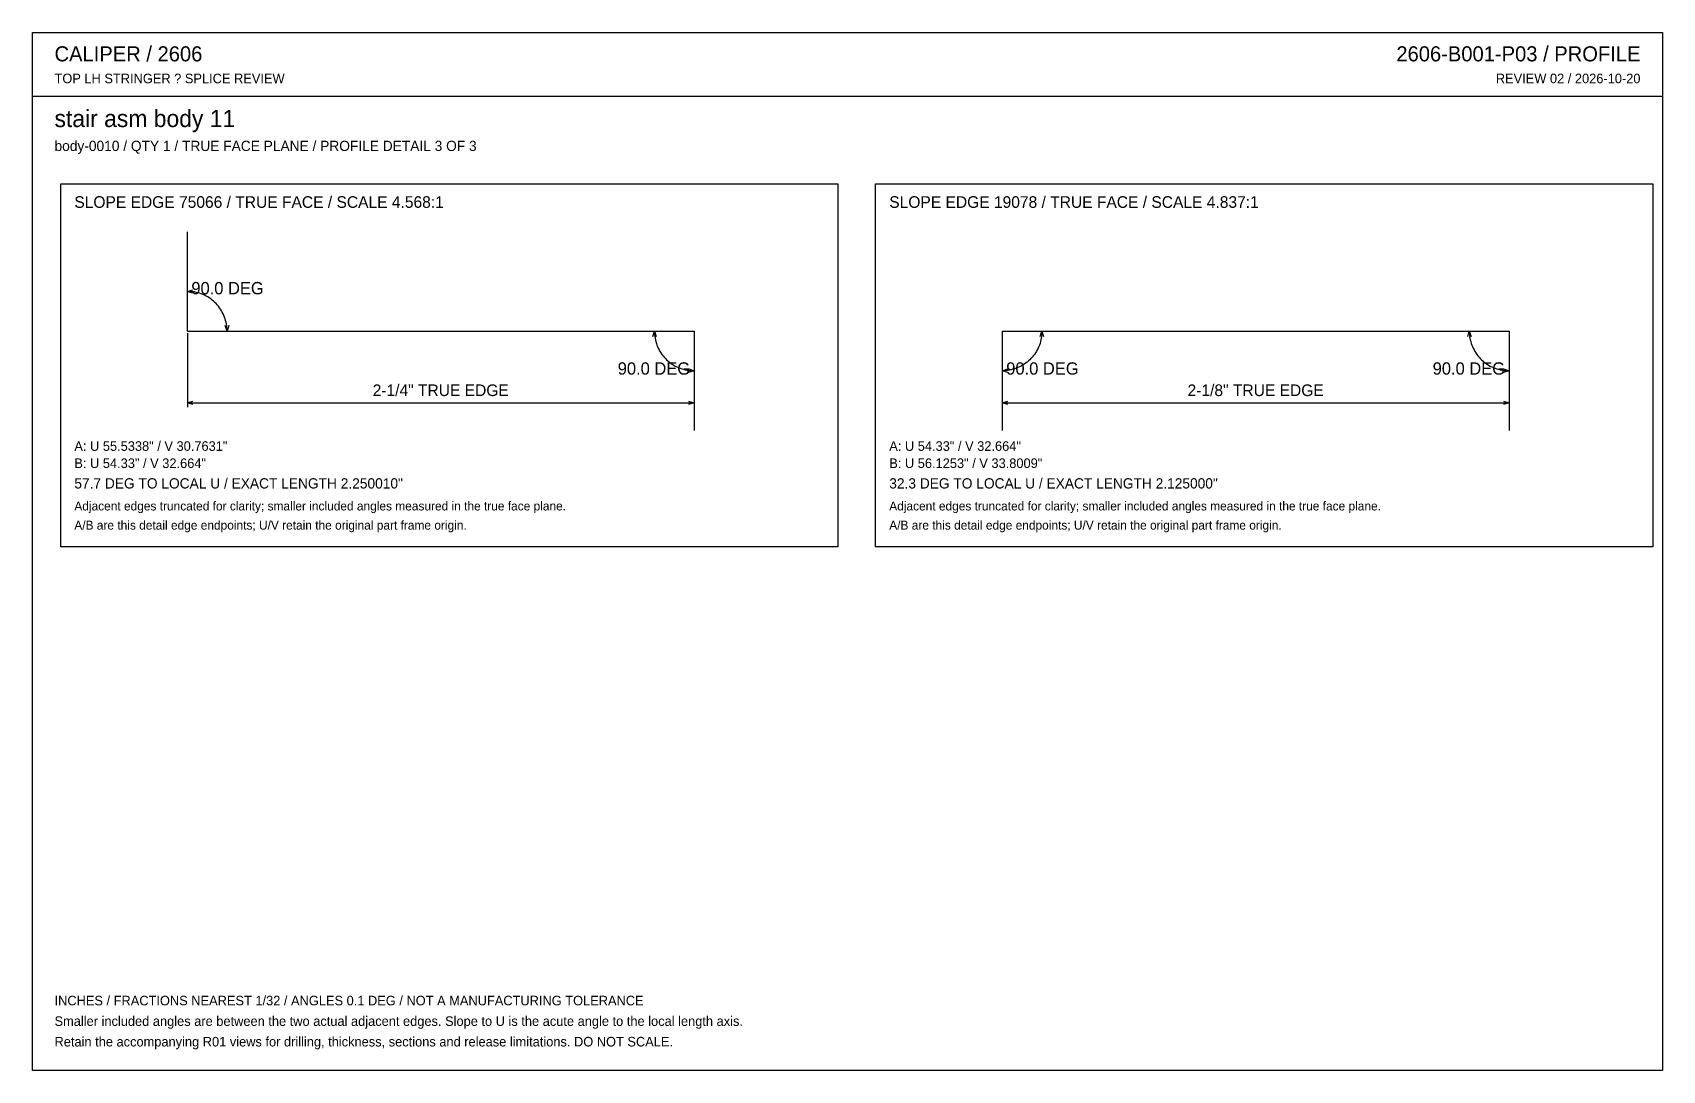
# Model space of a CAD drawing. Header units: inches. Extents: x 0.5 to 33.5, y 0.5 to 21.5.
import ezdxf
from ezdxf.enums import TextEntityAlignment as Align

# ---------------------------------------------------------------- set-up
doc = ezdxf.new("R2010")
doc.units = ezdxf.units.IN
doc.header["$MEASUREMENT"] = 0

msp = doc.modelspace()

# ---------------------------------------------------------------- linework, layer by layer
at = {"layer": 'ANNOTATION'}
for p, q in [((3.611, 16.278), (3.723, 16.31)), ((3.647, 16.277), (3.611, 16.278)), ((3.721, 16.241), (3.611, 16.278)), ((3.683, 16.275), (3.647, 16.277)), ((3.719, 16.27), (3.683, 16.275)), ((3.755, 16.265), (3.719, 16.27)), ((3.79, 16.258), (3.755, 16.265)), ((3.825, 16.249), (3.79, 16.258)), ((3.86, 16.238), (3.825, 16.249)), ((3.894, 16.226), (3.86, 16.238)), ((3.928, 16.213), (3.894, 16.226)), ((3.961, 16.198), (3.928, 16.213)), ((3.993, 16.182), (3.961, 16.198)), ((4.024, 16.164), (3.993, 16.182)), ((4.055, 16.145), (4.024, 16.164)), ((4.085, 16.124), (4.055, 16.145)), ((4.113, 16.102), (4.085, 16.124)), ((4.141, 16.079), (4.113, 16.102)), ((4.168, 16.054), (4.141, 16.079)), ((4.193, 16.029), (4.168, 16.054)), ((4.218, 16.002), (4.193, 16.029)), ((4.241, 15.974), (4.218, 16.002)), ((4.263, 15.946), (4.241, 15.974)), ((4.283, 15.916), (4.263, 15.946)), ((4.303, 15.885), (4.283, 15.916)), ((4.32, 15.854), (4.303, 15.885)), ((4.337, 15.822), (4.32, 15.854)), ((4.352, 15.789), (4.337, 15.822)), ((4.365, 15.755), (4.352, 15.789)), ((4.377, 15.721), (4.365, 15.755)), ((4.388, 15.687), (4.377, 15.721)), ((4.417, 15.472), (4.379, 15.583)), ((4.396, 15.651), (4.388, 15.687)), ((4.404, 15.616), (4.396, 15.651)), ((4.409, 15.58), (4.404, 15.616)), ((4.413, 15.544), (4.409, 15.58)), ((4.416, 15.508), (4.413, 15.544)), ((4.449, 15.584), (4.417, 15.472)), ((3.611, 15.431), (3.611, 13.931)), ((4.417, 15.472), (4.416, 15.508)), ((13.051, 15.36), (13.083, 15.472)), ((13.083, 15.472), (13.084, 15.436)), ((13.083, 15.472), (13.121, 15.362)), ((13.084, 15.436), (13.087, 15.4)), ((13.087, 15.4), (13.091, 15.364)), ((13.091, 15.364), (13.096, 15.328)), ((13.096, 15.328), (13.104, 15.293)), ((13.104, 15.293), (13.112, 15.258)), ((13.112, 15.258), (13.123, 15.223)), ((13.123, 15.223), (13.135, 15.189)), ((13.889, 15.431), (13.889, 13.931)), ((20.139, 15.431), (20.139, 13.931)), ((20.905, 15.223), (20.893, 15.189)), ((20.915, 15.258), (20.905, 15.223)), ((20.907, 15.362), (20.944, 15.472)), ((20.924, 15.293), (20.915, 15.258)), ((20.931, 15.328), (20.924, 15.293)), ((20.937, 15.364), (20.931, 15.328)), ((20.941, 15.4), (20.937, 15.364)), ((20.944, 15.436), (20.941, 15.4)), ((20.944, 15.472), (20.944, 15.436)), ((20.944, 15.472), (20.977, 15.36)), ((29.579, 15.36), (29.611, 15.472)), ((29.611, 15.472), (29.612, 15.436)), ((29.611, 15.472), (29.648, 15.362)), ((29.612, 15.436), (29.614, 15.4)), ((29.614, 15.4), (29.618, 15.364)), ((29.618, 15.364), (29.624, 15.328)), ((29.624, 15.328), (29.631, 15.293)), ((29.631, 15.293), (29.64, 15.258)), ((29.64, 15.258), (29.651, 15.223)), ((29.651, 15.223), (29.662, 15.189)), ((30.417, 15.431), (30.417, 13.931)), ((13.135, 15.189), (13.148, 15.156)), ((13.148, 15.156), (13.163, 15.123)), ((13.163, 15.123), (13.18, 15.09)), ((13.18, 15.09), (13.197, 15.059)), ((13.197, 15.059), (13.217, 15.028)), ((13.217, 15.028), (13.237, 14.999)), ((13.237, 14.999), (13.259, 14.97)), ((13.259, 14.97), (13.282, 14.942)), ((13.282, 14.942), (13.307, 14.916)), ((13.307, 14.916), (13.332, 14.89)), ((13.332, 14.89), (13.359, 14.866)), ((20.696, 14.89), (20.669, 14.866)), ((20.721, 14.916), (20.696, 14.89)), ((20.746, 14.942), (20.721, 14.916)), ((20.769, 14.97), (20.746, 14.942)), ((20.791, 14.999), (20.769, 14.97)), ((20.811, 15.028), (20.791, 14.999)), ((20.83, 15.059), (20.811, 15.028)), ((20.848, 15.09), (20.83, 15.059)), ((20.865, 15.123), (20.848, 15.09)), ((20.88, 15.156), (20.865, 15.123)), ((20.893, 15.189), (20.88, 15.156)), ((29.662, 15.189), (29.676, 15.156)), ((29.676, 15.156), (29.691, 15.123)), ((29.691, 15.123), (29.707, 15.09)), ((29.707, 15.09), (29.725, 15.059)), ((29.725, 15.059), (29.744, 15.028)), ((29.744, 15.028), (29.765, 14.999)), ((29.765, 14.999), (29.787, 14.97)), ((29.787, 14.97), (29.81, 14.942)), ((29.81, 14.942), (29.834, 14.916)), ((29.834, 14.916), (29.86, 14.89)), ((29.86, 14.89), (29.887, 14.866)), ((13.359, 14.866), (13.387, 14.842)), ((13.387, 14.842), (13.415, 14.821)), ((13.415, 14.821), (13.445, 14.8)), ((13.445, 14.8), (13.476, 14.781)), ((13.476, 14.781), (13.507, 14.763)), ((13.507, 14.763), (13.539, 14.746)), ((13.539, 14.746), (13.572, 14.731)), ((13.572, 14.731), (13.606, 14.718)), ((13.606, 14.718), (13.64, 14.706)), ((13.64, 14.706), (13.675, 14.696)), ((13.675, 14.696), (13.71, 14.687)), ((13.71, 14.687), (13.745, 14.68)), ((13.745, 14.68), (13.781, 14.674)), ((13.889, 14.667), (13.777, 14.634)), ((13.779, 14.704), (13.889, 14.667)), ((13.781, 14.674), (13.817, 14.67)), ((13.817, 14.67), (13.853, 14.667)), ((13.853, 14.667), (13.889, 14.667)), ((20.139, 14.667), (20.249, 14.704)), ((20.175, 14.667), (20.139, 14.667)), ((20.251, 14.634), (20.139, 14.667)), ((20.211, 14.67), (20.175, 14.667)), ((20.247, 14.674), (20.211, 14.67)), ((20.283, 14.68), (20.247, 14.674)), ((20.318, 14.687), (20.283, 14.68)), ((20.353, 14.696), (20.318, 14.687)), ((20.388, 14.706), (20.353, 14.696)), ((20.422, 14.718), (20.388, 14.706)), ((20.455, 14.731), (20.422, 14.718)), ((20.488, 14.746), (20.455, 14.731)), ((20.521, 14.763), (20.488, 14.746)), ((20.552, 14.781), (20.521, 14.763)), ((20.583, 14.8), (20.552, 14.781)), ((20.612, 14.821), (20.583, 14.8)), ((20.641, 14.842), (20.612, 14.821)), ((20.669, 14.866), (20.641, 14.842)), ((29.887, 14.866), (29.914, 14.842)), ((29.914, 14.842), (29.943, 14.821)), ((29.943, 14.821), (29.973, 14.8)), ((29.973, 14.8), (30.003, 14.781)), ((30.003, 14.781), (30.035, 14.763)), ((30.035, 14.763), (30.067, 14.746)), ((30.067, 14.746), (30.1, 14.731)), ((30.1, 14.731), (30.134, 14.718)), ((30.134, 14.718), (30.168, 14.706)), ((30.168, 14.706), (30.202, 14.696)), ((30.202, 14.696), (30.237, 14.687)), ((30.237, 14.687), (30.273, 14.68)), ((30.273, 14.68), (30.309, 14.674)), ((30.417, 14.667), (30.305, 14.634)), ((30.306, 14.704), (30.417, 14.667)), ((30.309, 14.674), (30.344, 14.67)), ((30.344, 14.67), (30.381, 14.667)), ((30.381, 14.667), (30.417, 14.667)), ((3.611, 14.014), (3.722, 14.049)), ((3.611, 14.014), (13.889, 14.014)), ((3.722, 13.979), (3.611, 14.014)), ((13.778, 14.049), (13.889, 14.014)), ((13.889, 14.014), (13.778, 13.979)), ((20.139, 14.014), (20.25, 14.049)), ((20.139, 14.014), (30.417, 14.014)), ((20.25, 13.979), (20.139, 14.014)), ((30.306, 14.049), (30.417, 14.014)), ((30.417, 14.014), (30.306, 13.979))]:
    msp.add_line(p, q, dxfattribs=at)
at = {"layer": 'OUTLINE'}
for p, q in [((0.472, 21.528), (33.528, 21.528)), ((0.472, 0.472), (0.472, 21.528)), ((33.528, 21.528), (33.528, 0.472)), ((0.472, 20.236), (33.528, 20.236)), ((1.042, 18.458), (16.806, 18.458)), ((1.042, 11.097), (1.042, 18.458)), ((16.806, 18.458), (16.806, 11.097)), ((17.569, 18.458), (33.333, 18.458)), ((17.569, 11.097), (17.569, 18.458)), ((33.333, 18.458), (33.333, 11.097)), ((3.611, 15.472), (3.611, 17.486)), ((3.611, 15.472), (13.889, 15.472)), ((13.889, 15.472), (13.889, 13.458)), ((20.139, 15.472), (30.417, 15.472)), ((20.139, 15.472), (20.139, 13.458)), ((30.417, 15.472), (30.417, 13.458)), ((16.806, 11.097), (1.042, 11.097)), ((33.333, 11.097), (17.569, 11.097)), ((33.528, 0.472), (0.472, 0.472))]:
    msp.add_line(p, q, dxfattribs=at)

# ---------------------------------------------------------------- texts
at = {"layer": 'ANNOTATION'}
for s, height, p in [('CALIPER / 2606', 0.30556, (0.917, 20.944)), ('TOP LH STRINGER ? SPLICE REVIEW', 0.19444, (0.917, 20.5)), ('stair asm body 11', 0.34722, (0.917, 19.611)), ('body-0010 / QTY 1 / TRUE FACE PLANE / PROFILE DETAIL 3 OF 3', 0.20833, (0.917, 19.125)), ('SLOPE EDGE 75066 / TRUE FACE / SCALE 4.568:1', 0.23611, (1.319, 17.972)), ('SLOPE EDGE 19078 / TRUE FACE / SCALE 4.837:1', 0.23611, (17.847, 17.972)), ('A: U 55.5338" / V 30.7631"', 0.19444, (1.319, 13.042)), ('A: U 54.33" / V 32.664"', 0.19444, (17.847, 13.042)), ('B: U 54.33" / V 32.664"', 0.19444, (1.319, 12.694)), ('B: U 56.1253" / V 33.8009"', 0.19444, (17.847, 12.694)), ('57.7 DEG TO LOCAL U / EXACT LENGTH 2.250010"', 0.20833, (1.319, 12.278)), ('32.3 DEG TO LOCAL U / EXACT LENGTH 2.125000"', 0.20833, (17.847, 12.278)), ('Adjacent edges truncated for clarity; smaller included angles measured in the true face plane.', 0.18056, (1.319, 11.833)), ('Adjacent edges truncated for clarity; smaller included angles measured in the true face plane.', 0.18056, (17.847, 11.833)), ('A/B are this detail edge endpoints; U/V retain the original part frame origin.', 0.18056, (1.319, 11.444)), ('A/B are this detail edge endpoints; U/V retain the original part frame origin.', 0.18056, (17.847, 11.444)), ('INCHES / FRACTIONS NEAREST 1/32 / ANGLES 0.1 DEG / NOT A MANUFACTURING TOLERANCE', 0.19444, (0.917, 1.792)), ('Smaller included angles are between the two actual adjacent edges. Slope to U is the acute angle to the local length axis.', 0.194444, (0.917, 1.375)), ('Retain the accompanying R01 views for drilling, thickness, sections and release limitations. DO NOT SCALE.', 0.194444, (0.917, 0.958))]:
    msp.add_text(s, height=height, dxfattribs=at).set_placement(p)
for s, height, p in [('2606-B001-P03 / PROFILE', 0.30556, (33.083, 20.944)), ('REVIEW 02 / 2026-10-20', 0.19444, (33.083, 20.5))]:
    msp.add_text(s, height=height, dxfattribs=at).set_placement(p, align=Align.RIGHT)
for s, height, p in [('90.0 DEG', 0.25, (4.426, 16.218)), ('90.0 DEG', 0.25, (13.074, 14.588)), ('90.0 DEG', 0.25, (20.954, 14.588)), ('90.0 DEG', 0.25, (29.602, 14.588)), ('2-1/4" TRUE EDGE', 0.23611, (8.75, 14.153)), ('2-1/8" TRUE EDGE', 0.23611, (25.278, 14.153))]:
    msp.add_text(s, height=height, dxfattribs=at).set_placement(p, align=Align.CENTER)

doc.saveas('drawing.dxf')
